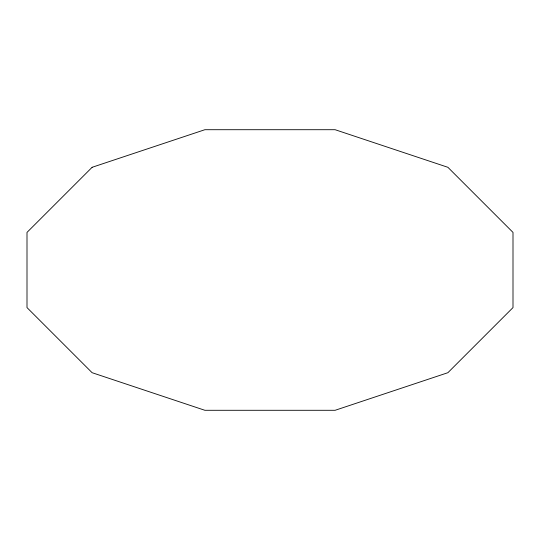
<?xml version="1.0" encoding="UTF-8"?>
<svg xmlns="http://www.w3.org/2000/svg" width="540" height="540" viewBox="0 0 540 540"><rect width="100%" height="100%" fill="white"/><g stroke="black" fill="none" stroke-linecap="round" stroke-linejoin="round"><path stroke-width="0.81" d="M92.111 167.299L27 232.409L27 307.591L92.111 372.701L204.89 410.292L335.111 410.292L447.889 372.701L513 307.591L513 232.409L447.889 167.299L335.111 129.708L204.89 129.708L92.111 167.299"/></g></svg>
